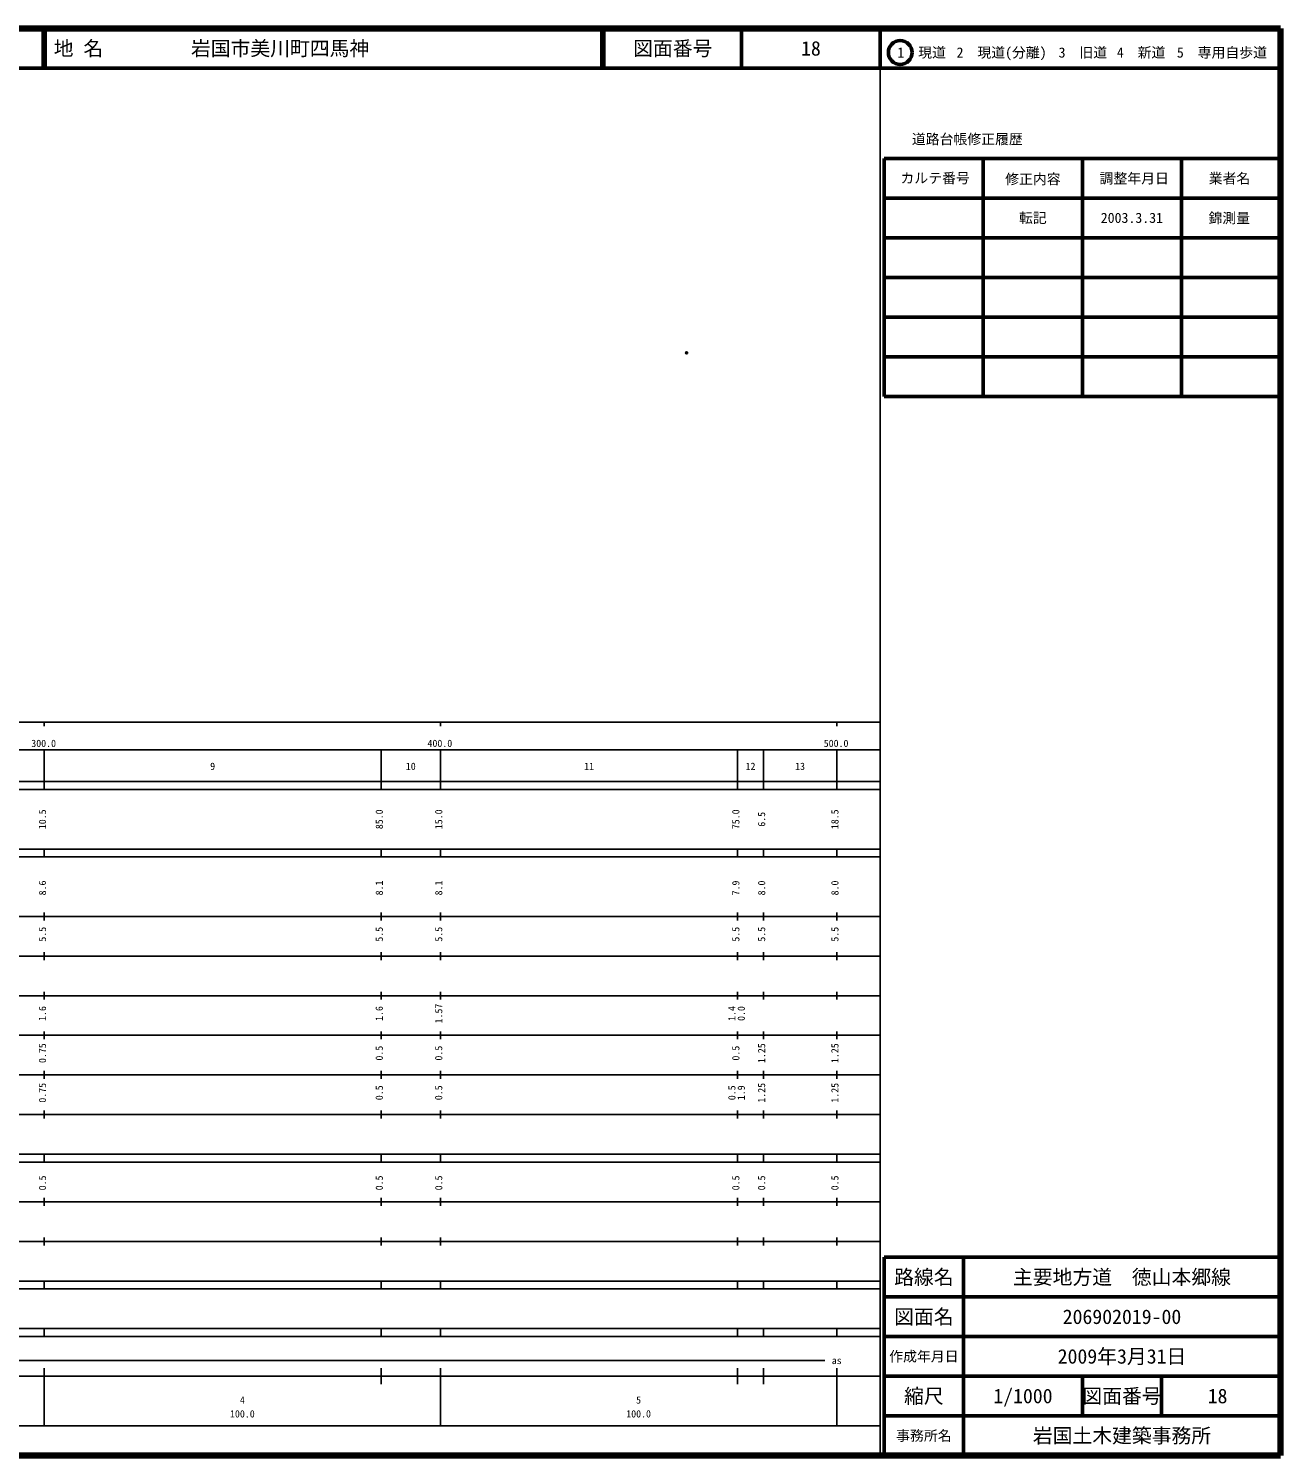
# Model space of a CAD drawing. Units: millimetres on the paper. Extents: x 40 to 680, y 20 to 380.
# Drawn here: x 364 to 680, y 20 to 380 of the extents above; entities that cross this region are included whole.
import ezdxf
from ezdxf.enums import TextEntityAlignment as Align

# ---------------------------------------------------------------- set-up
doc = ezdxf.new("R2010")
doc.units = ezdxf.units.MM
doc.header["$PDMODE"] = 32
doc.header["$PDSIZE"] = 0.5
doc.layers.add('M-OTRS', color=6, linetype='Continuous')
doc.layers.add('M-TTL-TXT', color=7, linetype='Continuous')
for name, color, linetype, lineweight in [('M-TTL', 2, 'Continuous', 140), ('M-TTL-BAND', 7, 'Continuous', 25), ('M-TTL-FRAM', 2, 'Continuous', 50), ('M-TTL-LINE', 7, 'Continuous', 50)]:
    doc.layers.add(name, color=color, linetype=linetype, lineweight=lineweight)
doc.styles.add('ＭＳ ゴシック', font='')
doc.styles.get('ＭＳ ゴシック').set_extended_font_data('MS Gothic')

msp = doc.modelspace()

# ---------------------------------------------------------------- linework, layer by layer
at = {"layer": 'M-OTRS'}
msp.add_point((530.129, 298.188), dxfattribs=at)
at = {"layer": 'M-TTL'}
for p, q in [((680, 380), (40, 380)), ((680, 20), (680, 380)), ((40, 20), (680, 20))]:
    msp.add_line(p, q, dxfattribs=at)
at = {"layer": 'M-TTL-BAND'}
for p, q in [((579, 20), (579, 370)), ((40, 205), (579, 205)), ((368, 205), (368, 204)), ((468, 205), (468, 204)), ((568, 205), (568, 204)), ((68, 198), (579, 198)), ((368, 188), (368, 198)), ((453, 188), (453, 198)), ((468, 188), (468, 198)), ((543, 188), (543, 198)), ((549.5, 188), (549.5, 198)), ((568, 188), (568, 198)), ((40, 190), (579, 190)), ((40, 188), (579, 188)), ((40, 173), (579, 173)), ((368, 171), (368, 173)), ((453, 171), (453, 173)), ((468, 171), (468, 173)), ((543, 171), (543, 173)), ((549.5, 171), (549.5, 173)), ((568, 171), (568, 173)), ((40, 171), (579, 171)), ((40, 156), (579, 156)), ((368, 155), (368, 157)), ((453, 155), (453, 157)), ((468, 155), (468, 157)), ((543, 155), (543, 157)), ((549.5, 155), (549.5, 157)), ((568, 155), (568, 157)), ((46, 146), (579, 146)), ((368, 145), (368, 147)), ((453, 145), (453, 147)), ((468, 145), (468, 147)), ((543, 145), (543, 147)), ((549.5, 145), (549.5, 147)), ((568, 145), (568, 147)), ((368, 135), (368, 137)), ((453, 135), (453, 137)), ((468, 135), (468, 137)), ((543, 135), (543, 137)), ((549.5, 135), (549.5, 137)), ((568, 135), (568, 137)), ((52, 136), (579, 136)), ((46, 126), (579, 126)), ((368, 125), (368, 127)), ((453, 125), (453, 127)), ((468, 125), (468, 127)), ((543, 125), (543, 127)), ((549.5, 125), (549.5, 127)), ((568, 125), (568, 127)), ((52, 116), (579, 116)), ((368, 115), (368, 117)), ((453, 115), (453, 117)), ((468, 115), (468, 117)), ((543, 115), (543, 117)), ((549.5, 115), (549.5, 117)), ((568, 115), (568, 117)), ((46, 106), (579, 106)), ((368, 105), (368, 107)), ((453, 105), (453, 107)), ((468, 105), (468, 107)), ((543, 105), (543, 107)), ((549.5, 105), (549.5, 107)), ((568, 105), (568, 107)), ((40, 96), (579, 96)), ((40, 94), (579, 94)), ((368, 94), (368, 96)), ((453, 94), (453, 96)), ((468, 94), (468, 96)), ((543, 94), (543, 96)), ((549.5, 94), (549.5, 96)), ((568, 94), (568, 96)), ((49, 84), (579, 84)), ((368, 83), (368, 85)), ((453, 83), (453, 85)), ((468, 83), (468, 85)), ((543, 83), (543, 85)), ((549.5, 83), (549.5, 85)), ((568, 83), (568, 85)), ((40, 74), (579, 74)), ((368, 73), (368, 75)), ((453, 73), (453, 75)), ((468, 73), (468, 75)), ((543, 73), (543, 75)), ((549.5, 73), (549.5, 75)), ((568, 73), (568, 75)), ((40, 64), (579, 64)), ((40, 62), (579, 62)), ((368, 62), (368, 64)), ((453, 62), (453, 64)), ((468, 62), (468, 64)), ((543, 62), (543, 64)), ((549.5, 62), (549.5, 64)), ((568, 62), (568, 64)), ((40, 52), (579, 52)), ((368, 50), (368, 52)), ((453, 50), (453, 52)), ((468, 50), (468, 52)), ((543, 50), (543, 52)), ((549.5, 50), (549.5, 52)), ((568, 50), (568, 52)), ((40, 50), (579, 50)), ((71, 44), (565, 44)), ((40, 40), (579, 40)), ((368, 27.5), (368, 42)), ((453, 38), (453, 42)), ((468, 27.5), (468, 42)), ((543, 38), (543, 42)), ((549.5, 38), (549.5, 42)), ((568, 27.5), (568, 42)), ((68, 27.5), (579, 27.5))]:
    msp.add_line(p, q, dxfattribs=at)
at = {"layer": 'M-TTL-FRAM'}
for p, q in [((580, 347.197), (580, 287.197)), ((580, 347.197), (680, 347.197)), ((580, 287.197), (680, 287.197)), ((680, 70), (580, 70)), ((580, 70), (580, 20))]:
    msp.add_line(p, q, dxfattribs=at)
at = {"layer": 'M-TTL-LINE'}
for p, q in [((367.75, 380), (367.75, 370)), ((368.25, 380), (368.25, 370)), ((508.747, 380), (508.747, 370)), ((509.247, 380), (509.247, 370)), ((543.997, 380), (543.997, 370)), ((579, 380), (579, 370)), ((40, 370), (680, 370)), ((605, 347.197), (605, 287.197)), ((630, 347.197), (630, 287.197)), ((655, 347.197), (655, 287.197)), ((580, 337.197), (680, 337.197)), ((580, 327.197), (680, 327.197)), ((580, 317.197), (680, 317.197)), ((580, 307.197), (680, 307.197)), ((580, 297.197), (680, 297.197)), ((600, 70), (600, 20)), ((680, 60), (580, 60)), ((680, 50), (580, 50)), ((680, 40), (580, 40)), ((630, 40), (630, 30)), ((650, 40), (650, 30)), ((680, 30), (580, 30))]:
    msp.add_line(p, q, dxfattribs=at)
msp.add_circle((584.031, 373.958), 3, dxfattribs=at)

# ---------------------------------------------------------------- texts
at = {"layer": 'M-TTL-BAND', "style": 'ＭＳ ゴシック'}
for s, p in [('300.0', (367.844, 198.195)), ('400.0', (467.844, 198.195)), ('500.0', (567.844, 198.195)), ('9', (410.5, 192.405)), ('10', (460.5, 192.405)), ('11', (505.5, 192.405)), ('12', (546.25, 192.405)), ('13', (558.75, 192.405)), ('as', (568, 42.5)), ('4', (418, 32.523)), ('5', (518, 32.523)), ('100.0', (418, 29.033)), ('100.0', (518, 29.033))]:
    msp.add_text(s, height=1.833, dxfattribs=at).set_placement(p, align=Align.BOTTOM_CENTER)
for s, p in [('10.5', (369, 180.5)), ('85.0', (454, 180.5)), ('15.0', (469, 180.5)), ('75.0', (544, 180.5)), ('6.5', (550.5, 180.5)), ('18.5', (569, 180.5)), ('8.6', (369, 163.174)), ('8.1', (454, 163.174)), ('8.1', (469, 163.174)), ('7.9', (544, 163.174)), ('8.0', (550.5, 163.174)), ('8.0', (569, 163.174)), ('5.5', (369, 151.5)), ('5.5', (454, 151.5)), ('5.5', (469, 151.5)), ('5.5', (544, 151.5)), ('5.5', (550.5, 151.5)), ('5.5', (569, 151.5)), ('1.6', (369, 131.5)), ('1.6', (454, 131.5)), ('1.57', (469, 131.5)), ('1.4', (543, 131.5)), ('0.0', (545.37, 131.5)), ('0.75', (369, 121.5)), ('0.5', (454, 121.5)), ('0.5', (469, 121.5)), ('0.5', (544, 121.5)), ('1.25', (550.5, 121.5)), ('1.25', (569, 121.5)), ('0.75', (369, 111.5)), ('0.5', (454, 111.5)), ('0.5', (469, 111.5)), ('0.5', (543, 111.5)), ('1.9', (545.37, 111.5)), ('1.25', (550.5, 111.5)), ('1.25', (569, 111.5)), ('0.5', (369, 88.764)), ('0.5', (454, 88.764)), ('0.5', (469, 88.764)), ('0.5', (544, 88.764)), ('0.5', (550.5, 88.764)), ('0.5', (569, 88.764))]:
    msp.add_text(s, height=1.833, rotation=90, dxfattribs=at).set_placement(p, align=Align.BOTTOM_CENTER)
at = {"layer": 'M-TTL-TXT', "style": 'ＭＳ ゴシック'}
for s, p in [('地 名', (370.38, 375)), ('岩国市美川町四馬神', (405.024, 375))]:
    msp.add_text(s, height=3.666, dxfattribs=at).set_placement(p, align=Align.MIDDLE_LEFT)
for s, height, p in [('図面番号', 3.666, (526.622, 375)), ('18', 3.666, (561.497, 375)), ('1\u3000現道', 2.566, (589.448, 373.958)), ('2\u3000現道(分離)', 2.566, (609.619, 373.958)), ('3\u3000旧道', 2.566, (630.121, 373.958)), ('4\u3000新道', 2.566, (644.824, 373.958)), ('5\u3000専用自歩道', 2.566, (665.228, 373.958)), ('道路台帳修正履歴', 2.566, (600.968, 352.113)), ('カルテ番号', 2.566, (592.839, 342.277)), ('修正内容', 2.566, (617.509, 342.023)), ('調整年月日', 2.566, (643.089, 342.197)), ('業者名', 2.566, (667.134, 342.197)), ('転記', 2.566, (617.5, 332.245)), ('2003.3.31', 2.566, (642.5, 332.245)), ('錦測量', 2.566, (667.077, 332.189)), ('路線名', 3.666, (590, 65)), ('路線名', 3.666, (590, 65)), ('主要地方道\u3000徳山本郷線', 3.666, (640, 65)), ('図面名', 3.666, (590, 55)), ('図面名', 3.666, (590, 55)), ('206902019-00', 3.666, (640, 55)), ('2009年3月31日', 3.666, (640, 45)), ('作成年月日', 2.566, (590, 45)), ('作成年月日', 2.566, (590, 45)), ('縮尺', 3.666, (590, 35)), ('縮尺', 3.666, (590, 35)), ('1/1000', 3.666, (615, 35)), ('図面番号', 3.666, (640, 35)), ('図面番号', 3.666, (640, 35)), ('18', 3.666, (664.125, 35)), ('事務所名', 2.566, (590, 25)), ('事務所名', 2.566, (590, 25)), ('岩国土木建築事務所', 3.666, (640, 25))]:
    msp.add_text(s, height=height, dxfattribs=at).set_placement(p, align=Align.MIDDLE_CENTER)

doc.saveas('drawing.dxf')
